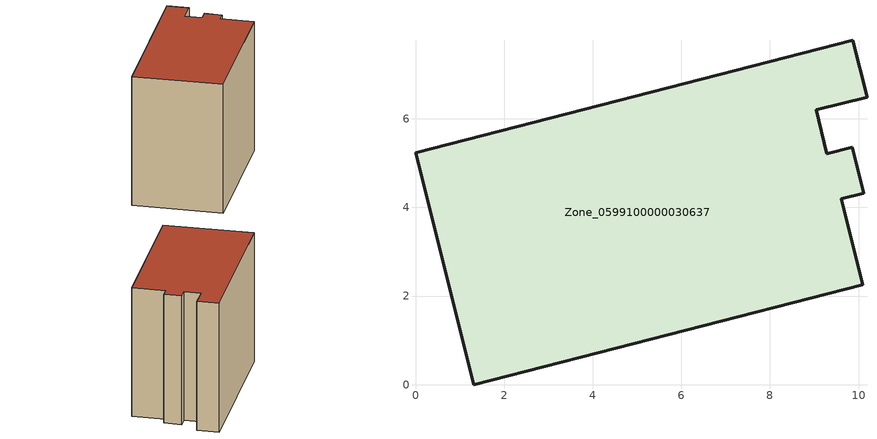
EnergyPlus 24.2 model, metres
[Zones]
Zone_0599100000030637
 floor ground (C_G): 9.04,6.2 9.28,5.21 9.86,5.36 10.12,4.32 9.61,4.19 10.09,2.26 1.32,0 0,5.23 9.87,7.77 10.19,6.49 z0
 wall outside (C_F): 1.32,0 10.09,2.26 9.61,4.19 10.12,4.32 9.86,5.36 9.28,5.21 9.04,6.2 10.19,6.49 9.87,7.77 0,5.23 1.32,0 z0:8.17
 roof outside (C_R): 9.87,7.77 0,5.23 1.32,0 10.09,2.26 9.61,4.19 10.12,4.32 9.86,5.36 9.28,5.21 9.04,6.2 10.19,6.49 z8.17
[BUILDING]
Pand.0599100000030637: North Axis=0; Terrain=City; Loads Convergence Tolerance Value=0.04; Temperature Convergence Tolerance Value=0.4; Solar Distribution=FullExterior; Maximum Number of Warmup Days=25; Minimum Number of Warmup Days=1
[Site:Location]
Rotterdam.The.Hague.AP_ZH_NLD Design_Conditions: Latitude=51.96; Longitude=4.45; Time Zone=1; Elevation=-4.5
[SITE:GROUNDTEMPERATURE:BUILDINGSURFACE]
18, 18, 18, 18, 18, 18, 18, 18, 18, 18, 18, 18
[MATERIAL] Thermal Absorptance=0.9; Solar Absorptance=0.7; Visible Absorptance=0.7
Name | Roughness | Thickness | Conductivity | Density | Specific Heat
G.TI.1975-1991 | MediumSmooth | 0.15 | 0.288461 | 540 | 1210
F.TI.1975-1991 | Rough | 0.3 | 0.230769 | 1920 | 840
R.TI.1975-1991 | MediumRough | 0.2 | 0.153846 | 1500 | 1000
[CONSTRUCTION]
C_G: G.TI.1975-1991
C_F: F.TI.1975-1991
C_R: R.TI.1975-1991
[ZONE]
Zone_0599100000030637: Type=1; Multiplier=1; Ceiling Height=Autocalculate; Volume=Autocalculate; Floor Area=autocalculate; Part of Total Floor Area=Yes
[ZONEINFILTRATION:DESIGNFLOWRATE]
Infil_Zone_0599100000030637: Zone or ZoneList or Space or SpaceList=Zone_0599100000030637; Schedule=AlwaysOn; Design Flow Rate Calculation Method=Flow/Area; Flow Rate per Floor Area=0.003; Constant Term Coefficient=1; Temperature Term Coefficient=0; Velocity Term Coefficient=0; Velocity Squared Term Coefficient=0
[HVACTEMPLATE:ZONE:IDEALLOADSAIRSYSTEM]
Zone_0599100000030637: Maximum Heating Supply Air Temperature=50; Minimum Cooling Supply Air Temperature=13; Maximum Heating Supply Air Humidity Ratio=0.0156; Minimum Cooling Supply Air Humidity Ratio=0.0077; Heating Limit=NoLimit; Cooling Limit=NoLimit; Dehumidification Control Type=ConstantSensibleHeatRatio; Cooling Sensible Heat Ratio=0.7; Dehumidification Setpoint=60; Humidification Control Type=None; Humidification Setpoint=30; Outdoor Air Method=None; Outdoor Air Flow Rate per Person=0.00944; Outdoor Air Flow Rate per Zone Floor Area=0; Outdoor Air Flow Rate per Zone=0; Demand Controlled Ventilation Type=None; Outdoor Air Economizer Type=NoEconomizer; Heat Recovery Type=None; Sensible Heat Recovery Effectiveness=0.7; Latent Heat Recovery Effectiveness=0.65
[ZONECONTROL:THERMOSTAT]
ThermostatControl_Zone_0599100000030637: Zone or ZoneList=Zone_0599100000030637; Control Type Schedule=DualSetpointControlType; Control 1=Thermostat_Zone_0599100000030637; Temperature Difference Between Cutout And Setpoint=0
[THERMOSTATSETPOINT:DUALSETPOINT]
Thermostat_Zone_0599100000030637: Heating Setpoint Temperature Schedule=HeatingSetpoint_Zone_0599100000030637; Cooling Setpoint Temperature Schedule=CoolingSetpoint_Zone_0599100000030637
[SCHEDULE:COMPACT]
HeatingSetpoint_Zone_0599100000030637: Through: 12/31, For: AllDays, Until: 24:00, 21
CoolingSetpoint_Zone_0599100000030637: Through: 12/31, For: AllDays, Until: 24:00, 24
DualSetpointControlType: Through: 12/31, For: AllDays, Until: 24:00, 4
AlwaysOn: Through: 12/31, For: AllDays, Until: 24:00, 1
